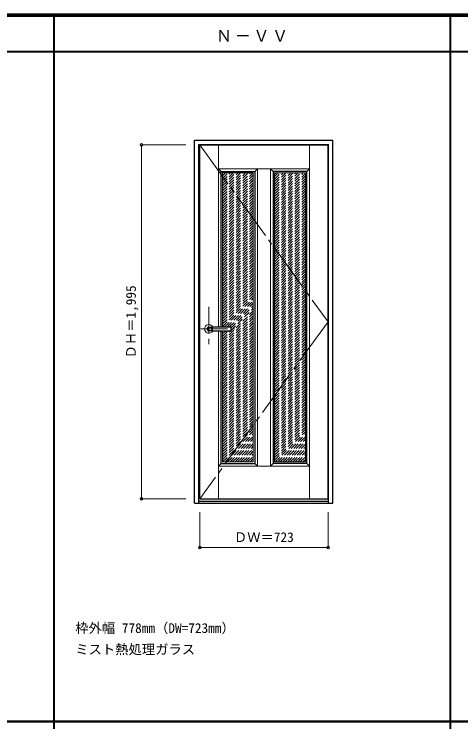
# Model space of a CAD drawing. Units: millimetres, scale not verified. Extents: x -6000 to 5700, y -4307 to 4175.
# Drawn here: x -3483 to -966, y 186 to 4175 of the extents above; entities that cross this region are included whole.
import ezdxf
from ezdxf.enums import TextEntityAlignment as Align

# ---------------------------------------------------------------- set-up
doc = ezdxf.new("R2010")
doc.units = ezdxf.units.MM
doc.header["$LTSCALE"] = 30
doc.header["$PDMODE"] = 32
doc.header["$PDSIZE"] = 15
for name, pattern in [('CHAIN1', [8, 5, -1, 1, -1]), ('CHAIN2', [12, 9, -1, 1, -1]), ('DASHED1', [1.8, 1.2, -0.6])]:
    doc.linetypes.add(name, pattern=pattern)
for name, color, linetype, lineweight in [('0-1_通り芯', 4, 'CHAIN1', 9), ('0-2_扉', 3, 'Continuous', 25), ('0-3_仕上げ', 7, 'Continuous', 18), ('0-4_枠', 3, 'Continuous', 25), ('0-5_レバー', 3, 'Continuous', 25), ('0-7', 7, 'CHAIN2', 18), ('0-B_寸法', 7, 'Continuous', 9), ('0-C_ハッチ', 4, 'DASHED1', 9), ('F-1_枠', 6, 'Continuous', 40)]:
    doc.layers.add(name, color=color, linetype=linetype, lineweight=lineweight)
doc.layers.add('0-A_文字', color=7, linetype='Continuous')
doc.styles.add('ＭＳ ゴシック', font='')
doc.styles.get('ＭＳ ゴシック').set_extended_font_data('MS Gothic')

msp = doc.modelspace()

# ---------------------------------------------------------------- linework, layer by layer
at = {"layer": '0-1_通り芯'}
for p, q in [((-2385.8, 2524.5), (-2385.8, 2314.5)), ((-2430.8, 2400.5), (-2240.8, 2400.5))]:
    msp.add_line(p, q, dxfattribs=at)
at = {"layer": '0-2_扉'}
for p, q in [((-2436.8, 3438), (-1713.8, 3438)), ((-2436.8, 1443), (-2436.8, 3438)), ((-1713.8, 1443), (-1713.8, 3438)), ((-2436.8, 1443), (-1713.8, 1443))]:
    msp.add_line(p, q, dxfattribs=at)
at = {"layer": '0-3_仕上げ'}
for p, q in [((-2331.8, 2412), (-2331.8, 3438)), ((-1818.8, 1443), (-1818.8, 3438)), ((-2331.8, 3303), (-2316.8, 3288)), ((-1818.8, 3303), (-2331.8, 3303)), ((-2112.3, 3303), (-2127.3, 3288)), ((-2112.3, 3303), (-2112.3, 1628)), ((-2038.3, 3303), (-2023.3, 3288)), ((-2038.3, 3303), (-2038.3, 1628)), ((-1818.8, 3303), (-1833.8, 3288)), ((-2331.8, 1443), (-2331.8, 2389)), ((-2316.8, 1643), (-2331.8, 1628)), ((-2127.3, 1643), (-2112.3, 1628)), ((-2023.3, 1643), (-2038.3, 1628)), ((-1833.8, 1643), (-1818.8, 1628)), ((-1818.8, 1628), (-2331.8, 1628))]:
    msp.add_line(p, q, dxfattribs=at)
at = {"layer": '0-3_仕上げ', "color": 3, "lineweight": 25}
for p, q in [((-2316.8, 3288), (-2127.3, 3288)), ((-2316.8, 2412), (-2316.8, 3288)), ((-2127.3, 3288), (-2127.3, 1643)), ((-2023.3, 3288), (-2023.3, 1643)), ((-1833.8, 3288), (-2023.3, 3288)), ((-1833.8, 1643), (-1833.8, 3288)), ((-2316.8, 1643), (-2316.8, 2389)), ((-2316.8, 1643), (-2127.3, 1643)), ((-1833.8, 1643), (-2023.3, 1643))]:
    msp.add_line(p, q, dxfattribs=at)
at = {"layer": '0-3_仕上げ', "color": 4, "lineweight": 9}
for p, q in [((-2308.8, 3280), (-2135.3, 3280)), ((-2308.8, 2412), (-2308.8, 3280)), ((-2135.3, 3280), (-2135.3, 1651)), ((-2015.3, 3280), (-2015.3, 1651)), ((-1841.8, 3280), (-2015.3, 3280)), ((-1841.8, 1651), (-1841.8, 3280)), ((-2308.8, 1651), (-2308.8, 2389)), ((-2308.8, 1651), (-2135.3, 1651)), ((-1841.8, 1651), (-2015.3, 1651))]:
    msp.add_line(p, q, dxfattribs=at)
at = {"layer": '0-4_枠'}
for p, q in [((-2465.8, 3465), (-1687.8, 3465)), ((-2465.8, 1418), (-2465.8, 3465)), ((-2441.8, 3441), (-1711.8, 3441)), ((-2441.8, 1418), (-2441.8, 3441)), ((-1711.8, 1418), (-1711.8, 3441)), ((-1687.8, 1418), (-1687.8, 3465)), ((-2465.8, 1418), (-1687.8, 1418)), ((-2441.8, 1430), (-1711.8, 1430))]:
    msp.add_line(p, q, dxfattribs=at)
at = {"layer": '0-5_レバー'}
for p, q in [((-2385.8, 2410), (-2366.8, 2410)), ((-2366.8, 2411), (-2365.8, 2412)), ((-2366.8, 2390), (-2366.8, 2411)), ((-2365.8, 2412), (-2261.8, 2412)), ((-2260.8, 2411), (-2261.8, 2412)), ((-2260.8, 2390), (-2260.8, 2411)), ((-2385.8, 2391), (-2366.8, 2391)), ((-2366.8, 2390), (-2365.8, 2389)), ((-2261.8, 2389), (-2365.8, 2389)), ((-2260.8, 2390), (-2261.8, 2389))]:
    msp.add_line(p, q, dxfattribs=at)
at = {"layer": '0-5_レバー', "color": 4, "lineweight": 9}
for p, q in [((-2365.8, 2389), (-2365.8, 2412)), ((-2261.8, 2412), (-2261.8, 2389))]:
    msp.add_line(p, q, dxfattribs=at)
for radius, start, end in [(24.55, 27.93255, 332.06745), (11, 59.72736, 300.27264)]:
    msp.add_arc((-2385.8, 2400.5), radius, start, end, dxfattribs=at)
at = {"layer": '0-5_レバー'}
msp.add_arc((-2385.8, 2400.5), 9.5, 90, 270, dxfattribs=at)
at = {"layer": '0-7'}
for p, q in [((-2436.8, 3438), (-1713.8, 2440.5)), ((-1713.8, 2440.5), (-2436.8, 1443))]:
    msp.add_line(p, q, dxfattribs=at)
at = {"layer": '0-B_寸法', "color": 4}
for p, q in [((-2765.8, 3438), (-2515.8, 3438)), ((-2765.8, 3438), (-2765.8, 1443)), ((-2765.8, 1443), (-2515.8, 1443)), ((-2436.8, 1168), (-2436.8, 1368)), ((-1713.8, 1168), (-1713.8, 1368)), ((-2436.8, 1168), (-1713.8, 1168))]:
    msp.add_line(p, q, dxfattribs=at)
at = {"layer": '0-B_寸法'}
for p in [(-2765.8, 3438), (-2765.8, 1443), (-2436.8, 1168), (-1713.8, 1168)]:
    msp.add_point(p, dxfattribs=at)
at = {"layer": '0-C_ハッチ'}
for p, q in [((-2308.8, 3107.64), (-2136.44, 3280)), ((-2308.8, 3121.78), (-2150.58, 3280)), ((-2308.8, 3135.92), (-2164.72, 3280)), ((-2308.8, 3150.06), (-2178.86, 3280)), ((-2308.8, 3164.21), (-2193.01, 3280)), ((-2308.8, 3178.35), (-2207.15, 3280)), ((-2308.8, 3192.49), (-2221.29, 3280)), ((-2308.8, 3206.63), (-2235.43, 3280)), ((-2308.8, 3220.78), (-2249.57, 3280)), ((-2308.8, 3234.92), (-2263.72, 3280)), ((-2308.8, 3249.06), (-2277.86, 3280)), ((-2308.8, 3263.2), (-2292, 3280)), ((-2308.8, 3277.34), (-2306.14, 3280)), ((-2015.3, 3118.3), (-1853.6, 3280)), ((-2015.3, 3132.44), (-1867.74, 3280)), ((-2015.3, 3146.58), (-1881.88, 3280)), ((-2015.3, 3160.72), (-1896.02, 3280)), ((-2015.3, 3174.86), (-1910.16, 3280)), ((-2015.3, 3189.01), (-1924.31, 3280)), ((-2015.3, 3203.15), (-1938.45, 3280)), ((-2015.3, 3217.29), (-1952.59, 3280)), ((-2015.3, 3231.43), (-1966.73, 3280)), ((-2015.3, 3245.57), (-1980.87, 3280)), ((-2015.3, 3259.72), (-1995.02, 3280)), ((-2015.3, 3273.86), (-2009.16, 3280)), ((-2015.3, 3104.15), (-1841.8, 3277.65)), ((-2308.8, 3093.5), (-2135.3, 3267)), ((-2308.8, 3079.35), (-2135.3, 3252.85)), ((-2308.8, 3065.21), (-2135.3, 3238.71)), ((-2015.3, 3090.01), (-1841.8, 3263.51)), ((-2015.3, 3075.87), (-1841.8, 3249.37)), ((-2015.3, 3061.73), (-1841.8, 3235.23)), ((-2308.8, 3051.07), (-2135.3, 3224.57)), ((-2308.8, 3036.93), (-2135.3, 3210.43)), ((-2308.8, 3022.79), (-2135.3, 3196.29)), ((-2015.3, 3047.58), (-1841.8, 3221.08)), ((-2015.3, 3033.44), (-1841.8, 3206.94)), ((-2015.3, 3019.3), (-1841.8, 3192.8)), ((-2308.8, 3008.64), (-2135.3, 3182.14)), ((-2308.8, 2994.5), (-2135.3, 3168)), ((-2308.8, 2980.36), (-2135.3, 3153.86)), ((-2015.3, 3005.16), (-1841.8, 3178.66)), ((-2015.3, 2991.02), (-1841.8, 3164.52)), ((-2308.8, 2966.22), (-2135.3, 3139.72)), ((-2308.8, 2952.07), (-2135.3, 3125.57)), ((-2308.8, 2937.93), (-2135.3, 3111.43)), ((-2015.3, 2976.87), (-1841.8, 3150.37)), ((-2015.3, 2962.73), (-1841.8, 3136.23)), ((-2015.3, 2948.59), (-1841.8, 3122.09)), ((-2308.8, 2923.79), (-2135.3, 3097.29)), ((-2308.8, 2909.65), (-2135.3, 3083.15)), ((-2015.3, 2934.45), (-1841.8, 3107.95)), ((-2015.3, 2920.31), (-1841.8, 3093.81)), ((-2015.3, 2906.16), (-1841.8, 3079.66)), ((-2308.8, 2895.51), (-2135.3, 3069.01)), ((-2308.8, 2881.36), (-2135.3, 3054.86)), ((-2308.8, 2867.22), (-2135.3, 3040.72)), ((-2015.3, 2892.02), (-1841.8, 3065.52)), ((-2015.3, 2877.88), (-1841.8, 3051.38)), ((-2015.3, 2863.74), (-1841.8, 3037.24)), ((-2308.8, 2853.08), (-2135.3, 3026.58)), ((-2308.8, 2838.94), (-2135.3, 3012.44)), ((-2308.8, 2824.8), (-2135.3, 2998.3)), ((-2015.3, 2849.59), (-1841.8, 3023.09)), ((-2015.3, 2835.45), (-1841.8, 3008.95)), ((-2015.3, 2821.31), (-1841.8, 2994.81)), ((-2308.8, 2810.65), (-2135.3, 2984.15)), ((-2308.8, 2796.51), (-2135.3, 2970.01)), ((-2308.8, 2782.37), (-2135.3, 2955.87)), ((-2015.3, 2807.17), (-1841.8, 2980.67)), ((-2015.3, 2793.03), (-1841.8, 2966.53)), ((-2015.3, 2778.88), (-1841.8, 2952.38)), ((-2308.8, 2768.23), (-2135.3, 2941.73)), ((-2308.8, 2754.08), (-2135.3, 2927.58)), ((-2308.8, 2739.94), (-2135.3, 2913.44)), ((-2015.3, 2764.74), (-1841.8, 2938.24)), ((-2015.3, 2750.6), (-1841.8, 2924.1)), ((-2308.8, 2725.8), (-2135.3, 2899.3)), ((-2308.8, 2711.66), (-2135.3, 2885.16)), ((-2015.3, 2736.46), (-1841.8, 2909.96)), ((-2015.3, 2722.32), (-1841.8, 2895.82)), ((-2015.3, 2708.17), (-1841.8, 2881.67)), ((-2308.8, 2697.52), (-2135.3, 2871.02)), ((-2308.8, 2683.37), (-2135.3, 2856.87)), ((-2308.8, 2669.23), (-2135.3, 2842.73)), ((-2015.3, 2694.03), (-1841.8, 2867.53)), ((-2015.3, 2679.89), (-1841.8, 2853.39)), ((-2015.3, 2665.75), (-1841.8, 2839.25)), ((-2308.8, 2655.09), (-2135.3, 2828.59)), ((-2308.8, 2640.95), (-2135.3, 2814.45)), ((-2308.8, 2626.81), (-2135.3, 2800.31)), ((-2015.3, 2651.61), (-1841.8, 2825.11)), ((-2015.3, 2637.46), (-1841.8, 2810.96)), ((-2015.3, 2623.32), (-1841.8, 2796.82)), ((-2308.8, 2612.66), (-2135.3, 2786.16)), ((-2308.8, 2598.52), (-2135.3, 2772.02)), ((-2308.8, 2584.38), (-2135.3, 2757.88)), ((-2015.3, 2609.18), (-1841.8, 2782.68)), ((-2015.3, 2595.04), (-1841.8, 2768.54)), ((-2015.3, 2580.89), (-1841.8, 2754.39)), ((-2308.8, 2570.24), (-2135.3, 2743.74)), ((-2308.8, 2556.09), (-2135.3, 2729.59)), ((-2308.8, 2541.95), (-2135.3, 2715.45)), ((-2015.3, 2566.75), (-1841.8, 2740.25)), ((-2015.3, 2552.61), (-1841.8, 2726.11)), ((-2308.8, 2527.81), (-2135.3, 2701.31)), ((-2308.8, 2513.67), (-2135.3, 2687.17)), ((-2308.8, 2499.53), (-2135.3, 2673.03)), ((-2015.3, 2538.47), (-1841.8, 2711.97)), ((-2015.3, 2524.33), (-1841.8, 2697.83)), ((-2015.3, 2510.18), (-1841.8, 2683.68)), ((-2308.8, 2485.38), (-2135.3, 2658.88)), ((-2308.8, 2471.24), (-2135.3, 2644.74)), ((-2015.3, 2496.04), (-1841.8, 2669.54)), ((-2015.3, 2481.9), (-1841.8, 2655.4)), ((-2015.3, 2467.76), (-1841.8, 2641.26)), ((-2308.8, 2457.1), (-2135.3, 2630.6)), ((-2308.8, 2442.96), (-2135.3, 2616.46)), ((-2308.8, 2428.82), (-2135.3, 2602.32)), ((-2015.3, 2453.62), (-1841.8, 2627.12)), ((-2015.3, 2439.47), (-1841.8, 2612.97)), ((-2015.3, 2425.33), (-1841.8, 2598.83)), ((-2308.8, 2414.67), (-2135.3, 2588.17)), ((-2297.33, 2412), (-2135.3, 2574.03)), ((-2283.19, 2412), (-2135.3, 2559.89)), ((-2015.3, 2411.19), (-1841.8, 2584.69)), ((-2015.3, 2397.05), (-1841.8, 2570.55)), ((-2015.3, 2382.9), (-1841.8, 2556.4)), ((-2269.05, 2412), (-2135.3, 2545.75)), ((-2260.8, 2406.11), (-2135.3, 2531.61)), ((-2260.8, 2391.96), (-2135.3, 2517.46)), ((-2015.3, 2368.76), (-1841.8, 2542.26)), ((-2015.3, 2354.62), (-1841.8, 2528.12)), ((-2015.3, 2340.48), (-1841.8, 2513.98)), ((-2308.8, 2329.82), (-2135.3, 2503.32)), ((-2308.8, 2315.68), (-2135.3, 2489.18)), ((-2308.8, 2301.54), (-2135.3, 2475.04)), ((-2015.3, 2326.34), (-1841.8, 2499.84)), ((-2015.3, 2312.19), (-1841.8, 2485.69)), ((-2308.8, 2287.39), (-2135.3, 2460.89)), ((-2308.8, 2273.25), (-2135.3, 2446.75)), ((-2015.3, 2298.05), (-1841.8, 2471.55)), ((-2015.3, 2283.91), (-1841.8, 2457.41)), ((-2015.3, 2269.77), (-1841.8, 2443.27)), ((-2308.8, 2259.11), (-2135.3, 2432.61)), ((-2308.8, 2244.97), (-2135.3, 2418.47)), ((-2308.8, 2230.83), (-2135.3, 2404.33)), ((-2015.3, 2255.63), (-1841.8, 2429.13)), ((-2015.3, 2241.48), (-1841.8, 2414.98)), ((-2015.3, 2227.34), (-1841.8, 2400.84)), ((-2308.8, 2216.68), (-2135.3, 2390.18)), ((-2308.8, 2358.11), (-2277.9, 2389)), ((-2308.8, 2372.25), (-2292.05, 2389)), ((-2308.8, 2386.39), (-2306.19, 2389)), ((-2308.8, 2343.96), (-2263.76, 2389)), ((-2308.8, 2202.54), (-2135.3, 2376.04)), ((-2308.8, 2188.4), (-2135.3, 2361.9)), ((-2015.3, 2213.2), (-1841.8, 2386.7)), ((-2015.3, 2199.06), (-1841.8, 2372.56)), ((-2015.3, 2184.91), (-1841.8, 2358.41)), ((-2308.8, 2174.26), (-2135.3, 2347.76)), ((-2308.8, 2160.12), (-2135.3, 2333.62)), ((-2308.8, 2145.97), (-2135.3, 2319.47)), ((-2015.3, 2170.77), (-1841.8, 2344.27)), ((-2015.3, 2156.63), (-1841.8, 2330.13)), ((-2015.3, 2142.49), (-1841.8, 2315.99)), ((-2308.8, 2131.83), (-2135.3, 2305.33)), ((-2308.8, 2117.69), (-2135.3, 2291.19)), ((-2308.8, 2103.55), (-2135.3, 2277.05)), ((-2015.3, 2128.35), (-1841.8, 2301.85)), ((-2015.3, 2114.2), (-1841.8, 2287.7)), ((-2308.8, 2089.4), (-2135.3, 2262.9)), ((-2308.8, 2075.26), (-2135.3, 2248.76)), ((-2308.8, 2061.12), (-2135.3, 2234.62)), ((-2015.3, 2100.06), (-1841.8, 2273.56)), ((-2015.3, 2085.92), (-1841.8, 2259.42)), ((-2015.3, 2071.78), (-1841.8, 2245.28)), ((-2308.8, 2046.98), (-2135.3, 2220.48)), ((-2308.8, 2032.84), (-2135.3, 2206.34)), ((-2015.3, 2057.64), (-1841.8, 2231.14)), ((-2015.3, 2043.49), (-1841.8, 2216.99)), ((-2015.3, 2029.35), (-1841.8, 2202.85)), ((-2308.8, 2018.69), (-2135.3, 2192.19)), ((-2308.8, 2004.55), (-2135.3, 2178.05)), ((-2308.8, 1990.41), (-2135.3, 2163.91)), ((-2015.3, 2015.21), (-1841.8, 2188.71)), ((-2015.3, 2001.07), (-1841.8, 2174.57)), ((-2015.3, 1986.92), (-1841.8, 2160.42)), ((-2308.8, 1976.27), (-2135.3, 2149.77)), ((-2308.8, 1962.13), (-2135.3, 2135.63)), ((-2308.8, 1947.98), (-2135.3, 2121.48)), ((-2015.3, 1972.78), (-1841.8, 2146.28)), ((-2015.3, 1958.64), (-1841.8, 2132.14)), ((-2015.3, 1944.5), (-1841.8, 2118)), ((-2308.8, 1933.84), (-2135.3, 2107.34)), ((-2308.8, 1919.7), (-2135.3, 2093.2)), ((-2308.8, 1905.56), (-2135.3, 2079.06)), ((-2015.3, 1930.36), (-1841.8, 2103.86)), ((-2015.3, 1916.21), (-1841.8, 2089.71)), ((-2015.3, 1902.07), (-1841.8, 2075.57)), ((-2308.8, 1891.41), (-2135.3, 2064.91)), ((-2308.8, 1877.27), (-2135.3, 2050.77)), ((-2308.8, 1863.13), (-2135.3, 2036.63)), ((-2015.3, 1887.93), (-1841.8, 2061.43)), ((-2015.3, 1873.79), (-1841.8, 2047.29)), ((-2308.8, 1848.99), (-2135.3, 2022.49)), ((-2308.8, 1834.85), (-2135.3, 2008.35)), ((-2015.3, 1859.65), (-1841.8, 2033.15)), ((-2015.3, 1845.5), (-1841.8, 2019)), ((-2015.3, 1831.36), (-1841.8, 2004.86)), ((-2308.8, 1820.7), (-2135.3, 1994.2)), ((-2308.8, 1806.56), (-2135.3, 1980.06)), ((-2308.8, 1792.42), (-2135.3, 1965.92)), ((-2015.3, 1817.22), (-1841.8, 1990.72)), ((-2015.3, 1803.08), (-1841.8, 1976.58)), ((-2015.3, 1788.93), (-1841.8, 1962.43)), ((-2308.8, 1778.28), (-2135.3, 1951.78)), ((-2308.8, 1764.14), (-2135.3, 1937.64)), ((-2308.8, 1749.99), (-2135.3, 1923.49)), ((-2015.3, 1774.79), (-1841.8, 1948.29)), ((-2015.3, 1760.65), (-1841.8, 1934.15)), ((-2015.3, 1746.51), (-1841.8, 1920.01)), ((-2308.8, 1735.85), (-2135.3, 1909.35)), ((-2308.8, 1721.71), (-2135.3, 1895.21)), ((-2308.8, 1707.57), (-2135.3, 1881.07)), ((-2015.3, 1732.37), (-1841.8, 1905.87)), ((-2015.3, 1718.22), (-1841.8, 1891.72)), ((-2015.3, 1704.08), (-1841.8, 1877.58)), ((-2308.8, 1693.42), (-2135.3, 1866.92)), ((-2308.8, 1679.28), (-2135.3, 1852.78)), ((-2308.8, 1665.14), (-2135.3, 1838.64)), ((-2015.3, 1689.94), (-1841.8, 1863.44)), ((-2015.3, 1675.8), (-1841.8, 1849.3)), ((-2015.3, 1661.66), (-1841.8, 1835.16)), ((-2308.8, 1651), (-2135.3, 1824.5)), ((-2294.66, 1651), (-2135.3, 1810.36)), ((-2280.51, 1651), (-2135.3, 1796.21)), ((-2011.81, 1651), (-1841.8, 1821.01)), ((-1997.67, 1651), (-1841.8, 1806.87)), ((-2266.37, 1651), (-2135.3, 1782.07)), ((-2252.23, 1651), (-2135.3, 1767.93)), ((-1983.53, 1651), (-1841.8, 1792.73)), ((-1969.39, 1651), (-1841.8, 1778.59)), ((-1955.24, 1651), (-1841.8, 1764.44)), ((-2238.09, 1651), (-2135.3, 1753.79)), ((-2223.95, 1651), (-2135.3, 1739.65)), ((-2209.8, 1651), (-2135.3, 1725.5)), ((-1941.1, 1651), (-1841.8, 1750.3)), ((-1926.96, 1651), (-1841.8, 1736.16)), ((-1912.82, 1651), (-1841.8, 1722.02)), ((-2195.66, 1651), (-2135.3, 1711.36)), ((-2181.52, 1651), (-2135.3, 1697.22)), ((-2167.38, 1651), (-2135.3, 1683.08)), ((-1898.68, 1651), (-1841.8, 1707.88)), ((-1884.53, 1651), (-1841.8, 1693.73)), ((-1870.39, 1651), (-1841.8, 1679.59)), ((-2153.23, 1651), (-2135.3, 1668.93)), ((-2139.09, 1651), (-2135.3, 1654.79)), ((-1856.25, 1651), (-1841.8, 1665.45)), ((-1842.11, 1651), (-1841.8, 1651.31))]:
    msp.add_line(p, q, dxfattribs=at)
at = {"layer": 'F-1_枠'}
for p, q in [((-6000, 4175), (5700, 4175)), ((-6000, 4170), (5700, 4170)), ((-6000, 4165), (5700, 4165)), ((-3258.4, 4175), (-3258.4, -3790)), ((-1026.8, 4175), (-1026.8, -3790)), ((-6000, 3965), (5700, 3965)), ((-6000, 190.5), (5700, 190.5)), ((-6000, 187.5), (5700, 187.5))]:
    msp.add_line(p, q, dxfattribs=at)

# ---------------------------------------------------------------- texts
at = {"layer": '0-A_文字', "style": 'ＭＳ ゴシック'}
for s, p in [('枠外幅 778mm（DW=723mm）', (-3138.4, 670.5)), ('ミスト熱処理ガラス', (-3138.4, 550.5))]:
    msp.add_text(s, height=54.99, dxfattribs=at).set_placement(p, align=Align.BOTTOM_LEFT)
at = {"layer": '0-A_文字', "insert": (-2345.1, 4020), "char_height": 65.98, "attachment_point": 7, "style": 'ＭＳ ゴシック'}
msp.add_mtext('\\T1.17;Ｎ－ＶＶ', dxfattribs=at)
at = {"layer": '0-B_寸法', "style": 'ＭＳ ゴシック'}
msp.add_text('ＤＨ＝1,995', height=54.99, rotation=90, dxfattribs=at).set_placement((-2780.8, 2234.25), align=Align.BOTTOM_LEFT)
msp.add_text('ＤＷ＝723', height=54.99, dxfattribs=at).set_placement((-2244.55, 1183), align=Align.BOTTOM_LEFT)

doc.saveas('drawing.dxf')
